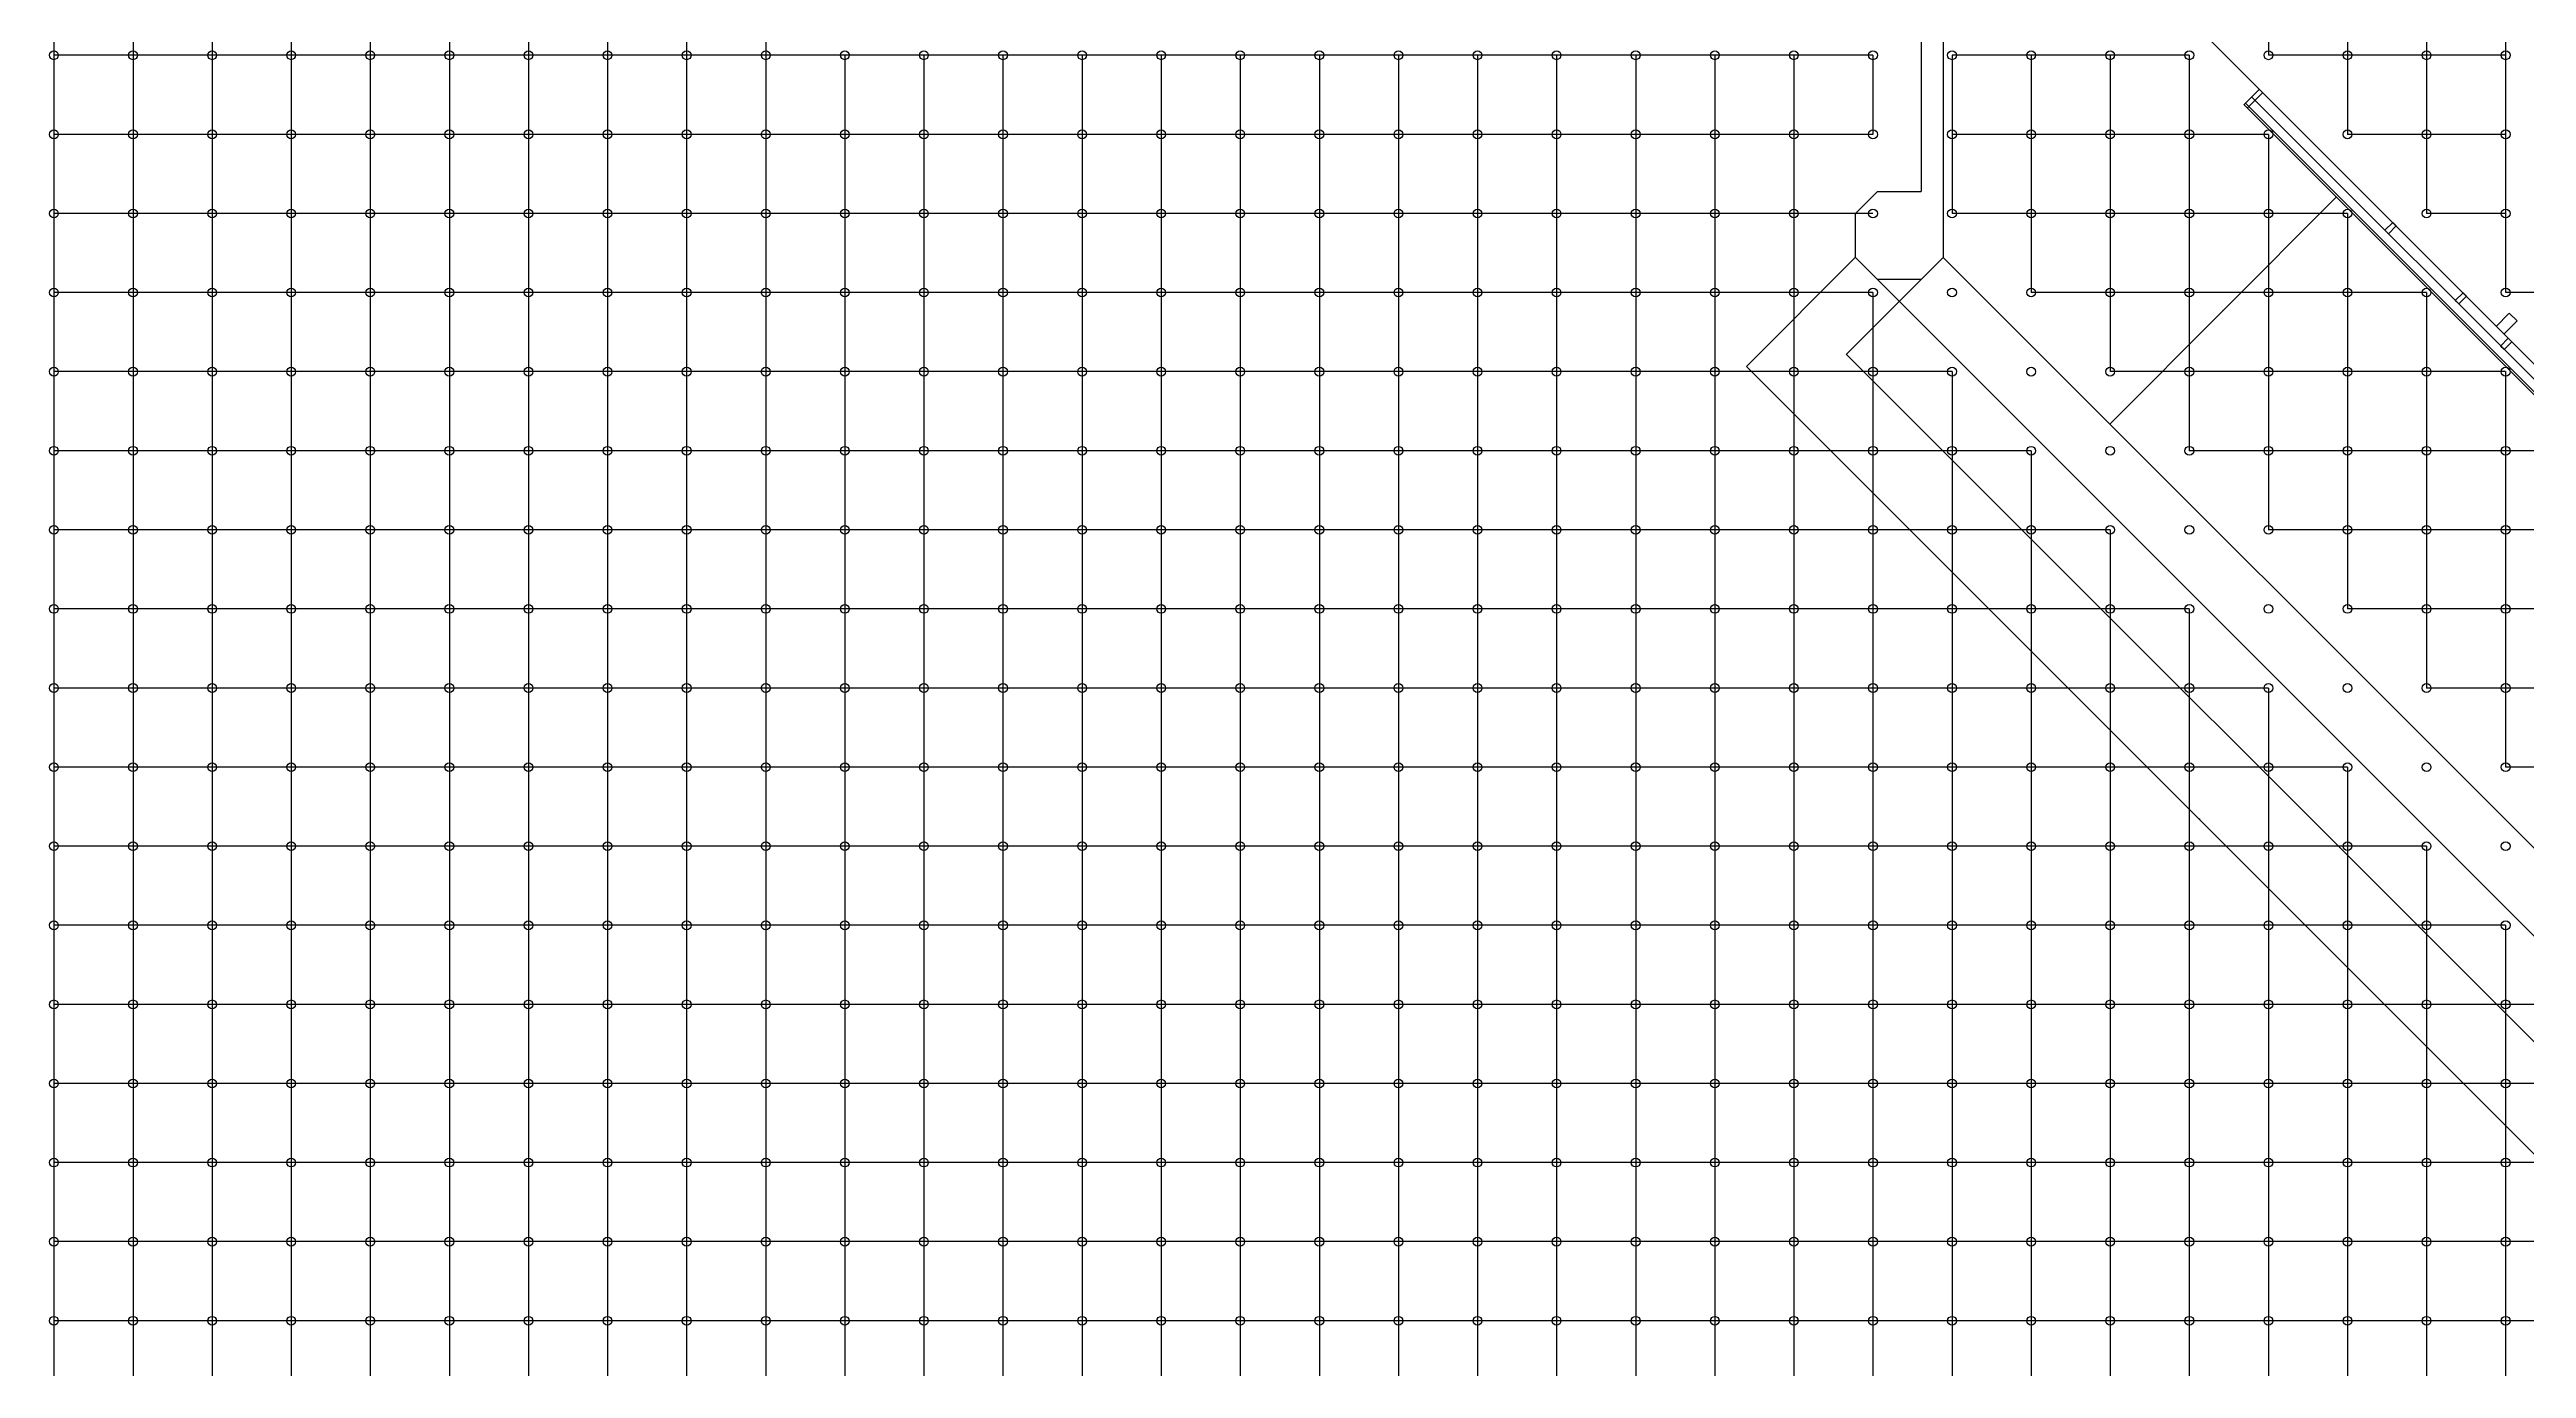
# Model space of a CAD drawing. Header units: inches. Extents: x 1102 to 3431, y 1202 to 3384.
# Drawn here: x 1102 to 2229, y 1830 to 2431 of the extents above; entities that cross this region are included whole.
import ezdxf

# ---------------------------------------------------------------- set-up
doc = ezdxf.new("R2010")
doc.units = ezdxf.units.IN
doc.header["$MEASUREMENT"] = 0
for name, color, linetype in [('E-B-FURR', 6, 'CONTINUOUS'), ('E-B-GLAZ', 8, 'CONTINUOUS'), ('E-B-MULL', 8, 'CONTINUOUS'), ('E-B-SHEL', 2, 'CONTINUOUS')]:
    doc.layers.add(name, color=color, linetype=linetype)
doc.styles.add('ARCHITXT', font='simplex.shx')
doc.dimstyles.new('RGA1-8', dxfattribs={"dimscale": 96, "dimtxt": 0.0938, "dimasz": 0.125, "dimexe": 0.09375, "dimexo": 0.125, "dimgap": 0.0625, "dimtad": 1, "dimdec": 6, "dimrnd": 0.5, "dimzin": 3, "dimlunit": 4, "dimcen": 0.1875, "dimdle": 0.09375, "dimclrd": 256, "dimclre": 256, "dimadec": 0, "dimazin": 0, "dimtfac": 1, "dimtdec": 6, "dimtmove": 2, "dimatfit": 3, "dimtzin": 3, "dimarcsym": 0})

# ---------------------------------------------------------------- blocks, each defined once
blk = doc.blocks.new('*D18')
at = {"layer": 'E-B-FURR', "lineweight": -2, "transparency": 16777216}
for p, q in [((1923.9, 2335.9), (1874.4, 2286.4)), ((2286.3, 1874.5), (1874.5, 2286.3)), ((2335.9, 1923.9), (2286.4, 1874.4))]:
    blk.add_line(p, q, dxfattribs=at)
at = {"layer": 'E-B-FURR', "lineweight": -3, "transparency": 16777216}
for points in [[(1874.5, 2286.3), (1874.5, 2286.3), (1874.4, 2286.4)], [(2286.3, 1874.5), (2286.3, 1874.5), (2286.4, 1874.4)]]:
    blk.add_solid(points, dxfattribs=at)
at = {"layer": 'E-B-FURR', "color": 0, "lineweight": -3, "transparency": 16777216, "insert": (2080.5, 2080.5), "char_height": 0.0938, "attachment_point": 5, "rotation": 315, "style": 'ARCHITXT'}
blk.add_mtext('\\A1;48\'-6{\\H1x;\\S1/2;}"', dxfattribs=at)
blk = doc.blocks.new('*D19')
at = {"layer": 'E-B-FURR', "lineweight": -2, "transparency": 16777216}
for p, q in [((1963.9, 2335.9), (1919.8, 2291.8)), ((2291.8, 1920), (1920, 2291.8)), ((2335.9, 1963.9), (2291.8, 1919.8))]:
    blk.add_line(p, q, dxfattribs=at)
at = {"layer": 'E-B-FURR', "lineweight": -3, "transparency": 16777216}
for points in [[(1920, 2291.8), (1920, 2291.8), (1919.9, 2291.9)], [(2291.8, 1920), (2291.8, 1920), (2291.9, 1919.9)]]:
    blk.add_solid(points, dxfattribs=at)
at = {"layer": 'E-B-FURR', "color": 0, "lineweight": -3, "transparency": 16777216, "insert": (2106, 2106), "char_height": 0.0938, "attachment_point": 5, "rotation": 315, "style": 'ARCHITXT'}
blk.add_mtext('\\A1;43\'-10"', dxfattribs=at)
blk = doc.blocks.new('*D20')
at = {"layer": 'E-B-FURR', "lineweight": -2, "transparency": 16777216}
for p, q in [((2039.9, 2260.3), (2142.9, 2363.4)), ((2142.9, 2363.6), (2142.9, 2363.6)), ((2039.7, 2260.3), (2039.7, 2260.3))]:
    blk.add_line(p, q, dxfattribs=at)
at = {"layer": 'E-B-FURR', "lineweight": -3, "transparency": 16777216}
for points in [[(2142.9, 2363.4), (2142.9, 2363.4), (2143, 2363.5)], [(2039.8, 2260.4), (2039.9, 2260.3), (2039.8, 2260.3)]]:
    blk.add_solid(points, dxfattribs=at)
at = {"layer": 'E-B-FURR', "color": 0, "lineweight": -3, "transparency": 16777216, "insert": (2091.3, 2312), "char_height": 0.0938, "attachment_point": 5, "rotation": 45, "style": 'ARCHITXT'}
blk.add_mtext('\\A1;12\'-2"', dxfattribs=at)

msp = doc.modelspace()

# ---------------------------------------------------------------- linework, layer by layer
at = {"layer": 'E-B-FURR', "color": 3}
for p, q in [((1104, 2464), (1104, 2428)), ((1140, 2464), (1140, 2428)), ((1176, 2464), (1176, 2428)), ((1212, 2464), (1212, 2428)), ((1248, 2464), (1248, 2428)), ((1284, 2464), (1284, 2428)), ((1320, 2464), (1320, 2428)), ((1356, 2464), (1356, 2428)), ((1392, 2464), (1392, 2428)), ((1428, 2464), (1428, 2428)), ((2112, 2464), (2112, 2428)), ((2148, 2464), (2148, 2428)), ((2184, 2464), (2184, 2428)), ((2220, 2464), (2220, 2428)), ((1104, 2428), (1104, 2392)), ((1140, 2428), (1104, 2428)), ((1140, 2428), (1140, 2392)), ((1176, 2428), (1140, 2428)), ((1176, 2428), (1176, 2392)), ((1212, 2428), (1176, 2428)), ((1212, 2428), (1212, 2392)), ((1248, 2428), (1212, 2428)), ((1248, 2428), (1248, 2392)), ((1284, 2428), (1248, 2428)), ((1284, 2428), (1284, 2392)), ((1320, 2428), (1284, 2428)), ((1320, 2428), (1320, 2392)), ((1356, 2428), (1320, 2428)), ((1356, 2428), (1356, 2392)), ((1392, 2428), (1356, 2428)), ((1392, 2428), (1392, 2392)), ((1428, 2428), (1392, 2428)), ((1428, 2428), (1428, 2392)), ((1464, 2428), (1428, 2428)), ((1464, 2428), (1464, 2392)), ((1500, 2428), (1464, 2428)), ((1500, 2428), (1500, 2392)), ((1536, 2428), (1500, 2428)), ((1536, 2428), (1536, 2392)), ((1572, 2428), (1536, 2428)), ((1572, 2428), (1572, 2392)), ((1608, 2428), (1572, 2428)), ((1608, 2428), (1608, 2392)), ((1644, 2428), (1608, 2428)), ((1644, 2428), (1644, 2392)), ((1680, 2428), (1644, 2428)), ((1680, 2428), (1680, 2392)), ((1716, 2428), (1680, 2428)), ((1716, 2428), (1716, 2392)), ((1752, 2428), (1716, 2428)), ((1752, 2428), (1752, 2392)), ((1788, 2428), (1752, 2428)), ((1788, 2428), (1788, 2392)), ((1824, 2428), (1788, 2428)), ((1824, 2428), (1824, 2392)), ((1860, 2428), (1824, 2428)), ((1860, 2428), (1860, 2392)), ((1896, 2428), (1860, 2428)), ((1896, 2428), (1896, 2392)), ((1932, 2428), (1896, 2428)), ((1932, 2428), (1932, 2392)), ((1968, 2428), (1968, 2392)), ((2004, 2428), (1968, 2428)), ((2004, 2428), (2004, 2392)), ((2040, 2428), (2004, 2428)), ((2040, 2428), (2040, 2392)), ((2076, 2428), (2040, 2428)), ((2076, 2428), (2076, 2392)), ((2148, 2428), (2112, 2428)), ((2148, 2428), (2148, 2392)), ((2184, 2428), (2148, 2428)), ((2184, 2428), (2184, 2392)), ((2220, 2428), (2184, 2428)), ((2220, 2428), (2220, 2392)), ((1104, 2392), (1104, 2356)), ((1140, 2392), (1104, 2392)), ((1140, 2392), (1140, 2356)), ((1176, 2392), (1140, 2392)), ((1176, 2392), (1176, 2356)), ((1212, 2392), (1176, 2392)), ((1212, 2392), (1212, 2356)), ((1248, 2392), (1212, 2392)), ((1248, 2392), (1248, 2356)), ((1284, 2392), (1248, 2392)), ((1284, 2392), (1284, 2356)), ((1320, 2392), (1284, 2392)), ((1320, 2392), (1320, 2356)), ((1356, 2392), (1320, 2392)), ((1356, 2392), (1356, 2356)), ((1392, 2392), (1356, 2392)), ((1392, 2392), (1392, 2356)), ((1428, 2392), (1392, 2392)), ((1428, 2392), (1428, 2356)), ((1464, 2392), (1428, 2392)), ((1464, 2392), (1464, 2356)), ((1500, 2392), (1464, 2392)), ((1500, 2392), (1500, 2356)), ((1536, 2392), (1500, 2392)), ((1536, 2392), (1536, 2356)), ((1572, 2392), (1536, 2392)), ((1572, 2392), (1572, 2356)), ((1608, 2392), (1572, 2392)), ((1608, 2392), (1608, 2356)), ((1644, 2392), (1608, 2392)), ((1644, 2392), (1644, 2356)), ((1680, 2392), (1644, 2392)), ((1680, 2392), (1680, 2356)), ((1716, 2392), (1680, 2392)), ((1716, 2392), (1716, 2356)), ((1752, 2392), (1716, 2392)), ((1752, 2392), (1752, 2356)), ((1788, 2392), (1752, 2392)), ((1788, 2392), (1788, 2356)), ((1824, 2392), (1788, 2392)), ((1824, 2392), (1824, 2356)), ((1860, 2392), (1824, 2392)), ((1860, 2392), (1860, 2356)), ((1896, 2392), (1860, 2392)), ((1896, 2392), (1896, 2356)), ((1932, 2392), (1896, 2392)), ((1968, 2392), (1968, 2356)), ((2004, 2392), (1968, 2392)), ((2004, 2392), (2004, 2356)), ((2040, 2392), (2004, 2392)), ((2040, 2392), (2040, 2356)), ((2076, 2392), (2040, 2392)), ((2076, 2392), (2076, 2356)), ((2112, 2392), (2076, 2392)), ((2112, 2392), (2112, 2356)), ((2184, 2392), (2148, 2392)), ((2184, 2392), (2184, 2356)), ((2220, 2392), (2184, 2392)), ((2220, 2392), (2220, 2356)), ((1104, 2356), (1104, 2320)), ((1140, 2356), (1104, 2356)), ((1140, 2356), (1140, 2320)), ((1176, 2356), (1140, 2356)), ((1176, 2356), (1176, 2320)), ((1212, 2356), (1176, 2356)), ((1212, 2356), (1212, 2320)), ((1248, 2356), (1212, 2356)), ((1248, 2356), (1248, 2320)), ((1284, 2356), (1248, 2356)), ((1284, 2356), (1284, 2320)), ((1320, 2356), (1284, 2356)), ((1320, 2356), (1320, 2320)), ((1356, 2356), (1320, 2356)), ((1356, 2356), (1356, 2320)), ((1392, 2356), (1356, 2356)), ((1392, 2356), (1392, 2320)), ((1428, 2356), (1392, 2356)), ((1428, 2356), (1428, 2320)), ((1464, 2356), (1428, 2356)), ((1464, 2356), (1464, 2320)), ((1500, 2356), (1464, 2356)), ((1500, 2356), (1500, 2320)), ((1536, 2356), (1500, 2356)), ((1536, 2356), (1536, 2320)), ((1572, 2356), (1536, 2356)), ((1572, 2356), (1572, 2320)), ((1608, 2356), (1572, 2356)), ((1608, 2356), (1608, 2320)), ((1644, 2356), (1608, 2356)), ((1644, 2356), (1644, 2320)), ((1680, 2356), (1644, 2356)), ((1680, 2356), (1680, 2320)), ((1716, 2356), (1680, 2356)), ((1716, 2356), (1716, 2320)), ((1752, 2356), (1716, 2356)), ((1752, 2356), (1752, 2320)), ((1788, 2356), (1752, 2356)), ((1788, 2356), (1788, 2320)), ((1824, 2356), (1788, 2356)), ((1824, 2356), (1824, 2320)), ((1860, 2356), (1824, 2356)), ((1860, 2356), (1860, 2320)), ((1896, 2356), (1860, 2356)), ((1896, 2356), (1896, 2320)), ((1932, 2356), (1896, 2356)), ((2004, 2356), (1968, 2356)), ((2004, 2356), (2004, 2320)), ((2040, 2356), (2004, 2356)), ((2040, 2356), (2040, 2320)), ((2076, 2356), (2040, 2356)), ((2076, 2356), (2076, 2320)), ((2112, 2356), (2076, 2356)), ((2112, 2356), (2112, 2320)), ((2148, 2356), (2112, 2356)), ((2148, 2356), (2148, 2320)), ((2220, 2356), (2184, 2356)), ((2220, 2356), (2220, 2320)), ((1104, 2320), (1104, 2284)), ((1140, 2320), (1104, 2320)), ((1140, 2320), (1140, 2284)), ((1176, 2320), (1140, 2320)), ((1176, 2320), (1176, 2284)), ((1212, 2320), (1176, 2320)), ((1212, 2320), (1212, 2284)), ((1248, 2320), (1212, 2320)), ((1248, 2320), (1248, 2284)), ((1284, 2320), (1248, 2320)), ((1284, 2320), (1284, 2284)), ((1320, 2320), (1284, 2320)), ((1320, 2320), (1320, 2284)), ((1356, 2320), (1320, 2320)), ((1356, 2320), (1356, 2284)), ((1392, 2320), (1356, 2320)), ((1392, 2320), (1392, 2284)), ((1428, 2320), (1392, 2320)), ((1428, 2320), (1428, 2284)), ((1464, 2320), (1428, 2320)), ((1464, 2320), (1464, 2284)), ((1500, 2320), (1464, 2320)), ((1500, 2320), (1500, 2284)), ((1536, 2320), (1500, 2320)), ((1536, 2320), (1536, 2284)), ((1572, 2320), (1536, 2320)), ((1572, 2320), (1572, 2284)), ((1608, 2320), (1572, 2320)), ((1608, 2320), (1608, 2284)), ((1644, 2320), (1608, 2320)), ((1644, 2320), (1644, 2284)), ((1680, 2320), (1644, 2320)), ((1680, 2320), (1680, 2284)), ((1716, 2320), (1680, 2320)), ((1716, 2320), (1716, 2284)), ((1752, 2320), (1716, 2320)), ((1752, 2320), (1752, 2284)), ((1788, 2320), (1752, 2320)), ((1788, 2320), (1788, 2284)), ((1824, 2320), (1788, 2320)), ((1824, 2320), (1824, 2284)), ((1860, 2320), (1824, 2320)), ((1860, 2320), (1860, 2284)), ((1896, 2320), (1860, 2320)), ((1896, 2320), (1896, 2284)), ((1932, 2320), (1896, 2320)), ((1932, 2320), (1932, 2284)), ((2040, 2320), (2004, 2320)), ((2040, 2320), (2040, 2284)), ((2076, 2320), (2040, 2320)), ((2076, 2320), (2076, 2284)), ((2112, 2320), (2076, 2320)), ((2112, 2320), (2112, 2284)), ((2148, 2320), (2112, 2320)), ((2148, 2320), (2148, 2284)), ((2184, 2320), (2148, 2320)), ((2184, 2320), (2184, 2284)), ((2256, 2320), (2220, 2320)), ((1104, 2284), (1104, 2248)), ((1140, 2284), (1104, 2284)), ((1140, 2284), (1140, 2248)), ((1176, 2284), (1140, 2284)), ((1176, 2284), (1176, 2248)), ((1212, 2284), (1176, 2284)), ((1212, 2284), (1212, 2248)), ((1248, 2284), (1212, 2284)), ((1248, 2284), (1248, 2248)), ((1284, 2284), (1248, 2284)), ((1284, 2284), (1284, 2248)), ((1320, 2284), (1284, 2284)), ((1320, 2284), (1320, 2248)), ((1356, 2284), (1320, 2284)), ((1356, 2284), (1356, 2248)), ((1392, 2284), (1356, 2284)), ((1392, 2284), (1392, 2248)), ((1428, 2284), (1392, 2284)), ((1428, 2284), (1428, 2248)), ((1464, 2284), (1428, 2284)), ((1464, 2284), (1464, 2248)), ((1500, 2284), (1464, 2284)), ((1500, 2284), (1500, 2248)), ((1536, 2284), (1500, 2284)), ((1536, 2284), (1536, 2248)), ((1572, 2284), (1536, 2284)), ((1572, 2284), (1572, 2248)), ((1608, 2284), (1572, 2284)), ((1608, 2284), (1608, 2248)), ((1644, 2284), (1608, 2284)), ((1644, 2284), (1644, 2248)), ((1680, 2284), (1644, 2284)), ((1680, 2284), (1680, 2248)), ((1716, 2284), (1680, 2284)), ((1716, 2284), (1716, 2248)), ((1752, 2284), (1716, 2284)), ((1752, 2284), (1752, 2248)), ((1788, 2284), (1752, 2284)), ((1788, 2284), (1788, 2248)), ((1824, 2284), (1788, 2284)), ((1824, 2284), (1824, 2248)), ((1860, 2284), (1824, 2284)), ((1860, 2284), (1860, 2248)), ((1896, 2284), (1860, 2284)), ((1896, 2284), (1896, 2248)), ((1932, 2284), (1896, 2284)), ((1932, 2284), (1932, 2248)), ((1968, 2284), (1932, 2284)), ((1968, 2284), (1968, 2248)), ((2076, 2284), (2040, 2284)), ((2076, 2284), (2076, 2248)), ((2112, 2284), (2076, 2284)), ((2112, 2284), (2112, 2248)), ((2148, 2284), (2112, 2284)), ((2148, 2284), (2148, 2248)), ((2184, 2284), (2148, 2284)), ((2184, 2284), (2184, 2248)), ((2220, 2284), (2184, 2284)), ((2220, 2284), (2220, 2248)), ((1104, 2248), (1104, 2212)), ((1140, 2248), (1104, 2248)), ((1140, 2248), (1140, 2212)), ((1176, 2248), (1140, 2248)), ((1176, 2248), (1176, 2212)), ((1212, 2248), (1176, 2248)), ((1212, 2248), (1212, 2212)), ((1248, 2248), (1212, 2248)), ((1248, 2248), (1248, 2212)), ((1284, 2248), (1248, 2248)), ((1284, 2248), (1284, 2212)), ((1320, 2248), (1284, 2248)), ((1320, 2248), (1320, 2212)), ((1356, 2248), (1320, 2248)), ((1356, 2248), (1356, 2212)), ((1392, 2248), (1356, 2248)), ((1392, 2248), (1392, 2212)), ((1428, 2248), (1392, 2248)), ((1428, 2248), (1428, 2212)), ((1464, 2248), (1428, 2248)), ((1464, 2248), (1464, 2212)), ((1500, 2248), (1464, 2248)), ((1500, 2248), (1500, 2212)), ((1536, 2248), (1500, 2248)), ((1536, 2248), (1536, 2212)), ((1572, 2248), (1536, 2248)), ((1572, 2248), (1572, 2212)), ((1608, 2248), (1572, 2248)), ((1608, 2248), (1608, 2212)), ((1644, 2248), (1608, 2248)), ((1644, 2248), (1644, 2212)), ((1680, 2248), (1644, 2248)), ((1680, 2248), (1680, 2212)), ((1716, 2248), (1680, 2248)), ((1716, 2248), (1716, 2212)), ((1752, 2248), (1716, 2248)), ((1752, 2248), (1752, 2212)), ((1788, 2248), (1752, 2248)), ((1788, 2248), (1788, 2212)), ((1824, 2248), (1788, 2248)), ((1824, 2248), (1824, 2212)), ((1860, 2248), (1824, 2248)), ((1860, 2248), (1860, 2212)), ((1896, 2248), (1860, 2248)), ((1896, 2248), (1896, 2212)), ((1932, 2248), (1896, 2248)), ((1932, 2248), (1932, 2212)), ((1968, 2248), (1932, 2248)), ((1968, 2248), (1968, 2212)), ((2004, 2248), (1968, 2248)), ((2004, 2248), (2004, 2212)), ((2112, 2248), (2076, 2248)), ((2112, 2248), (2112, 2212)), ((2148, 2248), (2112, 2248)), ((2148, 2248), (2148, 2212)), ((2184, 2248), (2148, 2248)), ((2184, 2248), (2184, 2212)), ((2220, 2248), (2184, 2248)), ((2220, 2248), (2220, 2212)), ((2256, 2248), (2220, 2248)), ((1104, 2212), (1104, 2176)), ((1140, 2212), (1104, 2212)), ((1140, 2212), (1140, 2176)), ((1176, 2212), (1140, 2212)), ((1176, 2212), (1176, 2176)), ((1212, 2212), (1176, 2212)), ((1212, 2212), (1212, 2176)), ((1248, 2212), (1212, 2212)), ((1248, 2212), (1248, 2176)), ((1284, 2212), (1248, 2212)), ((1284, 2212), (1284, 2176)), ((1320, 2212), (1284, 2212)), ((1320, 2212), (1320, 2176)), ((1356, 2212), (1320, 2212)), ((1356, 2212), (1356, 2176)), ((1392, 2212), (1356, 2212)), ((1392, 2212), (1392, 2176)), ((1428, 2212), (1392, 2212)), ((1428, 2212), (1428, 2176)), ((1464, 2212), (1428, 2212)), ((1464, 2212), (1464, 2176)), ((1500, 2212), (1464, 2212)), ((1500, 2212), (1500, 2176)), ((1536, 2212), (1500, 2212)), ((1536, 2212), (1536, 2176)), ((1572, 2212), (1536, 2212)), ((1572, 2212), (1572, 2176)), ((1608, 2212), (1572, 2212)), ((1608, 2212), (1608, 2176)), ((1644, 2212), (1608, 2212)), ((1644, 2212), (1644, 2176)), ((1680, 2212), (1644, 2212)), ((1680, 2212), (1680, 2176)), ((1716, 2212), (1680, 2212)), ((1716, 2212), (1716, 2176)), ((1752, 2212), (1716, 2212)), ((1752, 2212), (1752, 2176)), ((1788, 2212), (1752, 2212)), ((1788, 2212), (1788, 2176)), ((1824, 2212), (1788, 2212)), ((1824, 2212), (1824, 2176)), ((1860, 2212), (1824, 2212)), ((1860, 2212), (1860, 2176)), ((1896, 2212), (1860, 2212)), ((1896, 2212), (1896, 2176)), ((1932, 2212), (1896, 2212)), ((1932, 2212), (1932, 2176)), ((1968, 2212), (1932, 2212)), ((1968, 2212), (1968, 2176)), ((2004, 2212), (1968, 2212)), ((2004, 2212), (2004, 2176)), ((2040, 2212), (2004, 2212)), ((2040, 2212), (2040, 2176)), ((2148, 2212), (2112, 2212)), ((2148, 2212), (2148, 2176)), ((2184, 2212), (2148, 2212)), ((2184, 2212), (2184, 2176)), ((2220, 2212), (2184, 2212)), ((2220, 2212), (2220, 2176)), ((2256, 2212), (2220, 2212)), ((1104, 2176), (1104, 2140)), ((1140, 2176), (1104, 2176)), ((1140, 2176), (1140, 2140)), ((1176, 2176), (1140, 2176)), ((1176, 2176), (1176, 2140)), ((1212, 2176), (1176, 2176)), ((1212, 2176), (1212, 2140)), ((1248, 2176), (1212, 2176)), ((1248, 2176), (1248, 2140)), ((1284, 2176), (1248, 2176)), ((1284, 2176), (1284, 2140)), ((1320, 2176), (1284, 2176)), ((1320, 2176), (1320, 2140)), ((1356, 2176), (1320, 2176)), ((1356, 2176), (1356, 2140)), ((1392, 2176), (1356, 2176)), ((1392, 2176), (1392, 2140)), ((1428, 2176), (1392, 2176)), ((1428, 2176), (1428, 2140)), ((1464, 2176), (1428, 2176)), ((1464, 2176), (1464, 2140)), ((1500, 2176), (1464, 2176)), ((1500, 2176), (1500, 2140)), ((1536, 2176), (1500, 2176)), ((1536, 2176), (1536, 2140)), ((1572, 2176), (1536, 2176)), ((1572, 2176), (1572, 2140)), ((1608, 2176), (1572, 2176)), ((1608, 2176), (1608, 2140)), ((1644, 2176), (1608, 2176)), ((1644, 2176), (1644, 2140)), ((1680, 2176), (1644, 2176)), ((1680, 2176), (1680, 2140)), ((1716, 2176), (1680, 2176)), ((1716, 2176), (1716, 2140)), ((1752, 2176), (1716, 2176)), ((1752, 2176), (1752, 2140)), ((1788, 2176), (1752, 2176)), ((1788, 2176), (1788, 2140)), ((1824, 2176), (1788, 2176)), ((1824, 2176), (1824, 2140)), ((1860, 2176), (1824, 2176)), ((1860, 2176), (1860, 2140)), ((1896, 2176), (1860, 2176)), ((1896, 2176), (1896, 2140)), ((1932, 2176), (1896, 2176)), ((1932, 2176), (1932, 2140)), ((1968, 2176), (1932, 2176)), ((1968, 2176), (1968, 2140)), ((2004, 2176), (1968, 2176)), ((2004, 2176), (2004, 2140)), ((2040, 2176), (2004, 2176)), ((2040, 2176), (2040, 2140)), ((2076, 2176), (2040, 2176)), ((2076, 2176), (2076, 2140)), ((2184, 2176), (2148, 2176)), ((2184, 2176), (2184, 2140)), ((2220, 2176), (2184, 2176)), ((2220, 2176), (2220, 2140)), ((2256, 2176), (2220, 2176)), ((1104, 2140), (1104, 2104)), ((1140, 2140), (1104, 2140)), ((1140, 2140), (1140, 2104)), ((1176, 2140), (1140, 2140)), ((1176, 2140), (1176, 2104)), ((1212, 2140), (1176, 2140)), ((1212, 2140), (1212, 2104)), ((1248, 2140), (1212, 2140)), ((1248, 2140), (1248, 2104)), ((1284, 2140), (1248, 2140)), ((1284, 2140), (1284, 2104)), ((1320, 2140), (1284, 2140)), ((1320, 2140), (1320, 2104)), ((1356, 2140), (1320, 2140)), ((1356, 2140), (1356, 2104)), ((1392, 2140), (1356, 2140)), ((1392, 2140), (1392, 2104)), ((1428, 2140), (1392, 2140)), ((1428, 2140), (1428, 2104)), ((1464, 2140), (1428, 2140)), ((1464, 2140), (1464, 2104)), ((1500, 2140), (1464, 2140)), ((1500, 2140), (1500, 2104)), ((1536, 2140), (1500, 2140)), ((1536, 2140), (1536, 2104)), ((1572, 2140), (1536, 2140)), ((1572, 2140), (1572, 2104)), ((1608, 2140), (1572, 2140)), ((1608, 2140), (1608, 2104)), ((1644, 2140), (1608, 2140)), ((1644, 2140), (1644, 2104)), ((1680, 2140), (1644, 2140)), ((1680, 2140), (1680, 2104)), ((1716, 2140), (1680, 2140)), ((1716, 2140), (1716, 2104)), ((1752, 2140), (1716, 2140)), ((1752, 2140), (1752, 2104)), ((1788, 2140), (1752, 2140)), ((1788, 2140), (1788, 2104)), ((1824, 2140), (1788, 2140)), ((1824, 2140), (1824, 2104)), ((1860, 2140), (1824, 2140)), ((1860, 2140), (1860, 2104)), ((1896, 2140), (1860, 2140)), ((1896, 2140), (1896, 2104)), ((1932, 2140), (1896, 2140)), ((1932, 2140), (1932, 2104)), ((1968, 2140), (1932, 2140)), ((1968, 2140), (1968, 2104)), ((2004, 2140), (1968, 2140)), ((2004, 2140), (2004, 2104)), ((2040, 2140), (2004, 2140)), ((2040, 2140), (2040, 2104)), ((2076, 2140), (2040, 2140)), ((2076, 2140), (2076, 2104)), ((2112, 2140), (2076, 2140)), ((2112, 2140), (2112, 2104)), ((2220, 2140), (2184, 2140)), ((2220, 2140), (2220, 2104)), ((2256, 2140), (2220, 2140)), ((1104, 2104), (1104, 2068)), ((1140, 2104), (1104, 2104)), ((1140, 2104), (1140, 2068)), ((1176, 2104), (1140, 2104)), ((1176, 2104), (1176, 2068)), ((1212, 2104), (1176, 2104)), ((1212, 2104), (1212, 2068)), ((1248, 2104), (1212, 2104)), ((1248, 2104), (1248, 2068)), ((1284, 2104), (1248, 2104)), ((1284, 2104), (1284, 2068)), ((1320, 2104), (1284, 2104)), ((1320, 2104), (1320, 2068)), ((1356, 2104), (1320, 2104)), ((1356, 2104), (1356, 2068)), ((1392, 2104), (1356, 2104)), ((1392, 2104), (1392, 2068)), ((1428, 2104), (1392, 2104)), ((1428, 2104), (1428, 2068)), ((1464, 2104), (1428, 2104)), ((1464, 2104), (1464, 2068)), ((1500, 2104), (1464, 2104)), ((1500, 2104), (1500, 2068)), ((1536, 2104), (1500, 2104)), ((1536, 2104), (1536, 2068)), ((1572, 2104), (1536, 2104)), ((1572, 2104), (1572, 2068)), ((1608, 2104), (1572, 2104)), ((1608, 2104), (1608, 2068)), ((1644, 2104), (1608, 2104)), ((1644, 2104), (1644, 2068)), ((1680, 2104), (1644, 2104)), ((1680, 2104), (1680, 2068)), ((1716, 2104), (1680, 2104)), ((1716, 2104), (1716, 2068)), ((1752, 2104), (1716, 2104)), ((1752, 2104), (1752, 2068)), ((1788, 2104), (1752, 2104)), ((1788, 2104), (1788, 2068)), ((1824, 2104), (1788, 2104)), ((1824, 2104), (1824, 2068)), ((1860, 2104), (1824, 2104)), ((1860, 2104), (1860, 2068)), ((1896, 2104), (1860, 2104)), ((1896, 2104), (1896, 2068)), ((1932, 2104), (1896, 2104)), ((1932, 2104), (1932, 2068)), ((1968, 2104), (1932, 2104)), ((1968, 2104), (1968, 2068)), ((2004, 2104), (1968, 2104)), ((2004, 2104), (2004, 2068)), ((2040, 2104), (2004, 2104)), ((2040, 2104), (2040, 2068)), ((2076, 2104), (2040, 2104)), ((2076, 2104), (2076, 2068)), ((2112, 2104), (2076, 2104)), ((2112, 2104), (2112, 2068)), ((2148, 2104), (2112, 2104)), ((2148, 2104), (2148, 2068)), ((2256, 2104), (2220, 2104)), ((1104, 2068), (1104, 2032)), ((1140, 2068), (1104, 2068)), ((1140, 2068), (1140, 2032)), ((1176, 2068), (1140, 2068)), ((1176, 2068), (1176, 2032)), ((1212, 2068), (1176, 2068)), ((1212, 2068), (1212, 2032)), ((1248, 2068), (1212, 2068)), ((1248, 2068), (1248, 2032)), ((1284, 2068), (1248, 2068)), ((1284, 2068), (1284, 2032)), ((1320, 2068), (1284, 2068)), ((1320, 2068), (1320, 2032)), ((1356, 2068), (1320, 2068)), ((1356, 2068), (1356, 2032)), ((1392, 2068), (1356, 2068)), ((1392, 2068), (1392, 2032)), ((1428, 2068), (1392, 2068)), ((1428, 2068), (1428, 2032)), ((1464, 2068), (1428, 2068)), ((1464, 2068), (1464, 2032)), ((1500, 2068), (1464, 2068)), ((1500, 2068), (1500, 2032)), ((1536, 2068), (1500, 2068)), ((1536, 2068), (1536, 2032)), ((1572, 2068), (1536, 2068)), ((1572, 2068), (1572, 2032)), ((1608, 2068), (1572, 2068)), ((1608, 2068), (1608, 2032)), ((1644, 2068), (1608, 2068)), ((1644, 2068), (1644, 2032)), ((1680, 2068), (1644, 2068)), ((1680, 2068), (1680, 2032)), ((1716, 2068), (1680, 2068)), ((1716, 2068), (1716, 2032)), ((1752, 2068), (1716, 2068)), ((1752, 2068), (1752, 2032)), ((1788, 2068), (1752, 2068)), ((1788, 2068), (1788, 2032)), ((1824, 2068), (1788, 2068)), ((1824, 2068), (1824, 2032)), ((1860, 2068), (1824, 2068)), ((1860, 2068), (1860, 2032)), ((1896, 2068), (1860, 2068)), ((1896, 2068), (1896, 2032)), ((1932, 2068), (1896, 2068)), ((1932, 2068), (1932, 2032)), ((1968, 2068), (1932, 2068)), ((1968, 2068), (1968, 2032)), ((2004, 2068), (1968, 2068)), ((2004, 2068), (2004, 2032)), ((2040, 2068), (2004, 2068)), ((2040, 2068), (2040, 2032)), ((2076, 2068), (2040, 2068)), ((2076, 2068), (2076, 2032)), ((2112, 2068), (2076, 2068)), ((2112, 2068), (2112, 2032)), ((2148, 2068), (2112, 2068)), ((2148, 2068), (2148, 2032)), ((2184, 2068), (2148, 2068)), ((2184, 2068), (2184, 2032)), ((1104, 2032), (1104, 1996)), ((1140, 2032), (1104, 2032)), ((1140, 2032), (1140, 1996)), ((1176, 2032), (1140, 2032)), ((1176, 2032), (1176, 1996)), ((1212, 2032), (1176, 2032)), ((1212, 2032), (1212, 1996)), ((1248, 2032), (1212, 2032)), ((1248, 2032), (1248, 1996)), ((1284, 2032), (1248, 2032)), ((1284, 2032), (1284, 1996)), ((1320, 2032), (1284, 2032)), ((1320, 2032), (1320, 1996)), ((1356, 2032), (1320, 2032)), ((1356, 2032), (1356, 1996)), ((1392, 2032), (1356, 2032)), ((1392, 2032), (1392, 1996)), ((1428, 2032), (1392, 2032)), ((1428, 2032), (1428, 1996)), ((1464, 2032), (1428, 2032)), ((1464, 2032), (1464, 1996)), ((1500, 2032), (1464, 2032)), ((1500, 2032), (1500, 1996)), ((1536, 2032), (1500, 2032)), ((1536, 2032), (1536, 1996)), ((1572, 2032), (1536, 2032)), ((1572, 2032), (1572, 1996)), ((1608, 2032), (1572, 2032)), ((1608, 2032), (1608, 1996)), ((1644, 2032), (1608, 2032)), ((1644, 2032), (1644, 1996)), ((1680, 2032), (1644, 2032)), ((1680, 2032), (1680, 1996)), ((1716, 2032), (1680, 2032)), ((1716, 2032), (1716, 1996)), ((1752, 2032), (1716, 2032)), ((1752, 2032), (1752, 1996)), ((1788, 2032), (1752, 2032)), ((1788, 2032), (1788, 1996)), ((1824, 2032), (1788, 2032)), ((1824, 2032), (1824, 1996)), ((1860, 2032), (1824, 2032)), ((1860, 2032), (1860, 1996)), ((1896, 2032), (1860, 2032)), ((1896, 2032), (1896, 1996)), ((1932, 2032), (1896, 2032)), ((1932, 2032), (1932, 1996)), ((1968, 2032), (1932, 2032)), ((1968, 2032), (1968, 1996)), ((2004, 2032), (1968, 2032)), ((2004, 2032), (2004, 1996)), ((2040, 2032), (2004, 2032)), ((2040, 2032), (2040, 1996)), ((2076, 2032), (2040, 2032)), ((2076, 2032), (2076, 1996)), ((2112, 2032), (2076, 2032)), ((2112, 2032), (2112, 1996)), ((2148, 2032), (2112, 2032)), ((2148, 2032), (2148, 1996)), ((2184, 2032), (2148, 2032)), ((2184, 2032), (2184, 1996)), ((2220, 2032), (2184, 2032)), ((2220, 2032), (2220, 1996)), ((1104, 1996), (1104, 1960)), ((1140, 1996), (1104, 1996)), ((1140, 1996), (1140, 1960)), ((1176, 1996), (1140, 1996)), ((1176, 1996), (1176, 1960)), ((1212, 1996), (1176, 1996)), ((1212, 1996), (1212, 1960)), ((1248, 1996), (1212, 1996)), ((1248, 1996), (1248, 1960)), ((1284, 1996), (1248, 1996)), ((1284, 1996), (1284, 1960)), ((1320, 1996), (1284, 1996)), ((1320, 1996), (1320, 1960)), ((1356, 1996), (1320, 1996)), ((1356, 1996), (1356, 1960)), ((1392, 1996), (1356, 1996)), ((1392, 1996), (1392, 1960)), ((1428, 1996), (1392, 1996)), ((1428, 1996), (1428, 1960)), ((1464, 1996), (1428, 1996)), ((1464, 1996), (1464, 1960)), ((1500, 1996), (1464, 1996)), ((1500, 1996), (1500, 1960)), ((1536, 1996), (1500, 1996)), ((1536, 1996), (1536, 1960)), ((1572, 1996), (1536, 1996)), ((1572, 1996), (1572, 1960)), ((1608, 1996), (1572, 1996)), ((1608, 1996), (1608, 1960)), ((1644, 1996), (1608, 1996)), ((1644, 1996), (1644, 1960)), ((1680, 1996), (1644, 1996)), ((1680, 1996), (1680, 1960)), ((1716, 1996), (1680, 1996)), ((1716, 1996), (1716, 1960)), ((1752, 1996), (1716, 1996)), ((1752, 1996), (1752, 1960)), ((1788, 1996), (1752, 1996)), ((1788, 1996), (1788, 1960)), ((1824, 1996), (1788, 1996)), ((1824, 1996), (1824, 1960)), ((1860, 1996), (1824, 1996)), ((1860, 1996), (1860, 1960)), ((1896, 1996), (1860, 1996)), ((1896, 1996), (1896, 1960)), ((1932, 1996), (1896, 1996)), ((1932, 1996), (1932, 1960)), ((1968, 1996), (1932, 1996)), ((1968, 1996), (1968, 1960)), ((2004, 1996), (1968, 1996)), ((2004, 1996), (2004, 1960)), ((2040, 1996), (2004, 1996)), ((2040, 1996), (2040, 1960)), ((2076, 1996), (2040, 1996)), ((2076, 1996), (2076, 1960)), ((2112, 1996), (2076, 1996)), ((2112, 1996), (2112, 1960)), ((2148, 1996), (2112, 1996)), ((2148, 1996), (2148, 1960)), ((2184, 1996), (2148, 1996)), ((2184, 1996), (2184, 1960)), ((2220, 1996), (2184, 1996)), ((2220, 1996), (2220, 1960)), ((2256, 1996), (2220, 1996)), ((1104, 1960), (1104, 1924)), ((1140, 1960), (1104, 1960)), ((1140, 1960), (1140, 1924)), ((1176, 1960), (1140, 1960)), ((1176, 1960), (1176, 1924)), ((1212, 1960), (1176, 1960)), ((1212, 1960), (1212, 1924)), ((1248, 1960), (1212, 1960)), ((1248, 1960), (1248, 1924)), ((1284, 1960), (1248, 1960)), ((1284, 1960), (1284, 1924)), ((1320, 1960), (1284, 1960)), ((1320, 1960), (1320, 1924)), ((1356, 1960), (1320, 1960)), ((1356, 1960), (1356, 1924)), ((1392, 1960), (1356, 1960)), ((1392, 1960), (1392, 1924)), ((1428, 1960), (1392, 1960)), ((1428, 1960), (1428, 1924)), ((1464, 1960), (1428, 1960)), ((1464, 1960), (1464, 1924)), ((1500, 1960), (1464, 1960)), ((1500, 1960), (1500, 1924)), ((1536, 1960), (1500, 1960)), ((1536, 1960), (1536, 1924)), ((1572, 1960), (1536, 1960)), ((1572, 1960), (1572, 1924)), ((1608, 1960), (1572, 1960)), ((1608, 1960), (1608, 1924)), ((1644, 1960), (1608, 1960)), ((1644, 1960), (1644, 1924)), ((1680, 1960), (1644, 1960)), ((1680, 1960), (1680, 1924)), ((1716, 1960), (1680, 1960)), ((1716, 1960), (1716, 1924)), ((1752, 1960), (1716, 1960)), ((1752, 1960), (1752, 1924)), ((1788, 1960), (1752, 1960)), ((1788, 1960), (1788, 1924)), ((1824, 1960), (1788, 1960)), ((1824, 1960), (1824, 1924)), ((1860, 1960), (1824, 1960)), ((1860, 1960), (1860, 1924)), ((1896, 1960), (1860, 1960)), ((1896, 1960), (1896, 1924)), ((1932, 1960), (1896, 1960)), ((1932, 1960), (1932, 1924)), ((1968, 1960), (1932, 1960)), ((1968, 1960), (1968, 1924)), ((2004, 1960), (1968, 1960)), ((2004, 1960), (2004, 1924)), ((2040, 1960), (2004, 1960)), ((2040, 1960), (2040, 1924)), ((2076, 1960), (2040, 1960)), ((2076, 1960), (2076, 1924)), ((2112, 1960), (2076, 1960)), ((2112, 1960), (2112, 1924)), ((2148, 1960), (2112, 1960)), ((2148, 1960), (2148, 1924)), ((2184, 1960), (2148, 1960)), ((2184, 1960), (2184, 1924)), ((2220, 1960), (2184, 1960)), ((2220, 1960), (2220, 1924)), ((2256, 1960), (2220, 1960)), ((1104, 1924), (1104, 1888)), ((1140, 1924), (1104, 1924)), ((1140, 1924), (1140, 1888)), ((1176, 1924), (1140, 1924)), ((1176, 1924), (1176, 1888)), ((1212, 1924), (1176, 1924)), ((1212, 1924), (1212, 1888)), ((1248, 1924), (1212, 1924)), ((1248, 1924), (1248, 1888)), ((1284, 1924), (1248, 1924)), ((1284, 1924), (1284, 1888)), ((1320, 1924), (1284, 1924)), ((1320, 1924), (1320, 1888)), ((1356, 1924), (1320, 1924)), ((1356, 1924), (1356, 1888)), ((1392, 1924), (1356, 1924)), ((1392, 1924), (1392, 1888)), ((1428, 1924), (1392, 1924)), ((1428, 1924), (1428, 1888)), ((1464, 1924), (1428, 1924)), ((1464, 1924), (1464, 1888)), ((1500, 1924), (1464, 1924)), ((1500, 1924), (1500, 1888)), ((1536, 1924), (1500, 1924)), ((1536, 1924), (1536, 1888)), ((1572, 1924), (1536, 1924)), ((1572, 1924), (1572, 1888)), ((1608, 1924), (1572, 1924)), ((1608, 1924), (1608, 1888)), ((1644, 1924), (1608, 1924)), ((1644, 1924), (1644, 1888)), ((1680, 1924), (1644, 1924)), ((1680, 1924), (1680, 1888)), ((1716, 1924), (1680, 1924)), ((1716, 1924), (1716, 1888)), ((1752, 1924), (1716, 1924)), ((1752, 1924), (1752, 1888)), ((1788, 1924), (1752, 1924)), ((1788, 1924), (1788, 1888)), ((1824, 1924), (1788, 1924)), ((1824, 1924), (1824, 1888)), ((1860, 1924), (1824, 1924)), ((1860, 1924), (1860, 1888)), ((1896, 1924), (1860, 1924)), ((1896, 1924), (1896, 1888)), ((1932, 1924), (1896, 1924)), ((1932, 1924), (1932, 1888)), ((1968, 1924), (1932, 1924)), ((1968, 1924), (1968, 1888)), ((2004, 1924), (1968, 1924)), ((2004, 1924), (2004, 1888)), ((2040, 1924), (2004, 1924)), ((2040, 1924), (2040, 1888)), ((2076, 1924), (2040, 1924)), ((2076, 1924), (2076, 1888)), ((2112, 1924), (2076, 1924)), ((2112, 1924), (2112, 1888)), ((2148, 1924), (2112, 1924)), ((2148, 1924), (2148, 1888)), ((2184, 1924), (2148, 1924)), ((2184, 1924), (2184, 1888)), ((2220, 1924), (2184, 1924)), ((2220, 1924), (2220, 1888)), ((2256, 1924), (2220, 1924)), ((1104, 1888), (1104, 1852)), ((1140, 1888), (1104, 1888)), ((1140, 1888), (1140, 1852)), ((1176, 1888), (1140, 1888)), ((1176, 1888), (1176, 1852)), ((1212, 1888), (1176, 1888)), ((1212, 1888), (1212, 1852)), ((1248, 1888), (1212, 1888)), ((1248, 1888), (1248, 1852)), ((1284, 1888), (1248, 1888)), ((1284, 1888), (1284, 1852)), ((1320, 1888), (1284, 1888)), ((1320, 1888), (1320, 1852)), ((1356, 1888), (1320, 1888)), ((1356, 1888), (1356, 1852)), ((1392, 1888), (1356, 1888)), ((1392, 1888), (1392, 1852)), ((1428, 1888), (1392, 1888)), ((1428, 1888), (1428, 1852)), ((1464, 1888), (1428, 1888)), ((1464, 1888), (1464, 1852)), ((1500, 1888), (1464, 1888)), ((1500, 1888), (1500, 1852)), ((1536, 1888), (1500, 1888)), ((1536, 1888), (1536, 1852)), ((1572, 1888), (1536, 1888)), ((1572, 1888), (1572, 1852)), ((1608, 1888), (1572, 1888)), ((1608, 1888), (1608, 1852)), ((1644, 1888), (1608, 1888)), ((1644, 1888), (1644, 1852)), ((1680, 1888), (1644, 1888)), ((1680, 1888), (1680, 1852)), ((1716, 1888), (1680, 1888)), ((1716, 1888), (1716, 1852)), ((1752, 1888), (1716, 1888)), ((1752, 1888), (1752, 1852)), ((1788, 1888), (1752, 1888)), ((1788, 1888), (1788, 1852)), ((1824, 1888), (1788, 1888)), ((1824, 1888), (1824, 1852)), ((1860, 1888), (1824, 1888)), ((1860, 1888), (1860, 1852)), ((1896, 1888), (1860, 1888)), ((1896, 1888), (1896, 1852)), ((1932, 1888), (1896, 1888)), ((1932, 1888), (1932, 1852)), ((1968, 1888), (1932, 1888)), ((1968, 1888), (1968, 1852)), ((2004, 1888), (1968, 1888)), ((2004, 1888), (2004, 1852)), ((2040, 1888), (2004, 1888)), ((2040, 1888), (2040, 1852)), ((2076, 1888), (2040, 1888)), ((2076, 1888), (2076, 1852)), ((2112, 1888), (2076, 1888)), ((2112, 1888), (2112, 1852)), ((2148, 1888), (2112, 1888)), ((2148, 1888), (2148, 1852)), ((2184, 1888), (2148, 1888)), ((2184, 1888), (2184, 1852)), ((2220, 1888), (2184, 1888)), ((2220, 1888), (2220, 1852)), ((2256, 1888), (2220, 1888)), ((1104, 1852), (1104, 1816)), ((1140, 1852), (1104, 1852)), ((1140, 1852), (1140, 1816)), ((1176, 1852), (1140, 1852)), ((1176, 1852), (1176, 1816)), ((1212, 1852), (1176, 1852)), ((1212, 1852), (1212, 1816)), ((1248, 1852), (1212, 1852)), ((1248, 1852), (1248, 1816)), ((1284, 1852), (1248, 1852)), ((1284, 1852), (1284, 1816)), ((1320, 1852), (1284, 1852)), ((1320, 1852), (1320, 1816)), ((1356, 1852), (1320, 1852)), ((1356, 1852), (1356, 1816)), ((1392, 1852), (1356, 1852)), ((1392, 1852), (1392, 1816)), ((1428, 1852), (1392, 1852)), ((1428, 1852), (1428, 1816)), ((1464, 1852), (1428, 1852)), ((1464, 1852), (1464, 1816)), ((1500, 1852), (1464, 1852)), ((1500, 1852), (1500, 1816)), ((1536, 1852), (1500, 1852)), ((1536, 1852), (1536, 1816)), ((1572, 1852), (1536, 1852)), ((1572, 1852), (1572, 1816)), ((1608, 1852), (1572, 1852)), ((1608, 1852), (1608, 1816)), ((1644, 1852), (1608, 1852)), ((1644, 1852), (1644, 1816)), ((1680, 1852), (1644, 1852)), ((1680, 1852), (1680, 1816)), ((1716, 1852), (1680, 1852)), ((1716, 1852), (1716, 1816)), ((1752, 1852), (1716, 1852)), ((1752, 1852), (1752, 1816)), ((1788, 1852), (1752, 1852)), ((1788, 1852), (1788, 1816)), ((1824, 1852), (1788, 1852)), ((1824, 1852), (1824, 1816)), ((1860, 1852), (1824, 1852)), ((1860, 1852), (1860, 1816)), ((1896, 1852), (1860, 1852)), ((1896, 1852), (1896, 1816)), ((1932, 1852), (1896, 1852)), ((1932, 1852), (1932, 1816)), ((1968, 1852), (1932, 1852)), ((1968, 1852), (1968, 1816)), ((2004, 1852), (1968, 1852)), ((2004, 1852), (2004, 1816)), ((2040, 1852), (2004, 1852)), ((2040, 1852), (2040, 1816)), ((2076, 1852), (2040, 1852)), ((2076, 1852), (2076, 1816)), ((2112, 1852), (2076, 1852)), ((2112, 1852), (2112, 1816)), ((2148, 1852), (2112, 1852)), ((2148, 1852), (2148, 1816)), ((2184, 1852), (2148, 1852)), ((2184, 1852), (2184, 1816)), ((2220, 1852), (2184, 1852)), ((2220, 1852), (2220, 1816)), ((2256, 1852), (2220, 1852))]:
    msp.add_line(p, q, dxfattribs=at)
at = {"layer": 'E-B-FURR'}
for p, q in [((2077.382181, 2442.86306), (2442.172625, 2078.072616)), ((2221.500579, 2310.440127), (2215.66756, 2304.577681)), ((2225.186724, 2307.071698), (2219.195247, 2301.049993)), ((2221.644543, 2310.556926), (2225.186724, 2307.071698))]:
    msp.add_line(p, q, dxfattribs=at)
for centre in [(1104, 2428), (1140, 2428), (1176, 2428), (1212, 2428), (1248, 2428), (1284, 2428), (1320, 2428), (1356, 2428), (1392, 2428), (1428, 2428), (1464, 2428), (1500, 2428), (1536, 2428), (1572, 2428), (1608, 2428), (1644, 2428), (1680, 2428), (1716, 2428), (1752, 2428), (1788, 2428), (1824, 2428), (1860, 2428), (1896, 2428), (1932, 2428), (1968, 2428), (2004, 2428), (2040, 2428), (2076, 2428), (2112, 2428), (2148, 2428), (2184, 2428), (2220, 2428), (1104, 2392), (1140, 2392), (1176, 2392), (1212, 2392), (1248, 2392), (1284, 2392), (1320, 2392), (1356, 2392), (1392, 2392), (1428, 2392), (1464, 2392), (1500, 2392), (1536, 2392), (1572, 2392), (1608, 2392), (1644, 2392), (1680, 2392), (1716, 2392), (1752, 2392), (1788, 2392), (1824, 2392), (1860, 2392), (1896, 2392), (1932, 2392), (1968, 2392), (2004, 2392), (2040, 2392), (2076, 2392), (2112, 2392), (2148, 2392), (2184, 2392), (2220, 2392), (1104, 2356), (1140, 2356), (1176, 2356), (1212, 2356), (1248, 2356), (1284, 2356), (1320, 2356), (1356, 2356), (1392, 2356), (1428, 2356), (1464, 2356), (1500, 2356), (1536, 2356), (1572, 2356), (1608, 2356), (1644, 2356), (1680, 2356), (1716, 2356), (1752, 2356), (1788, 2356), (1824, 2356), (1860, 2356), (1896, 2356), (1932, 2356), (1968, 2356), (2004, 2356), (2040, 2356), (2076, 2356), (2112, 2356), (2148, 2356), (2184, 2356), (2220, 2356), (1104, 2320), (1140, 2320), (1176, 2320), (1212, 2320), (1248, 2320), (1284, 2320), (1320, 2320), (1356, 2320), (1392, 2320), (1428, 2320), (1464, 2320), (1500, 2320), (1536, 2320), (1572, 2320), (1608, 2320), (1644, 2320), (1680, 2320), (1716, 2320), (1752, 2320), (1788, 2320), (1824, 2320), (1860, 2320), (1896, 2320), (1932, 2320), (1968, 2320), (2004, 2320), (2040, 2320), (2076, 2320), (2112, 2320), (2148, 2320), (2184, 2320), (2220, 2320), (1104, 2284), (1140, 2284), (1176, 2284), (1212, 2284), (1248, 2284), (1284, 2284), (1320, 2284), (1356, 2284), (1392, 2284), (1428, 2284), (1464, 2284), (1500, 2284), (1536, 2284), (1572, 2284), (1608, 2284), (1644, 2284), (1680, 2284), (1716, 2284), (1752, 2284), (1788, 2284), (1824, 2284), (1860, 2284), (1896, 2284), (1932, 2284), (1968, 2284), (2004, 2284), (2040, 2284), (2076, 2284), (2112, 2284), (2148, 2284), (2184, 2284), (2220, 2284), (1104, 2248), (1140, 2248), (1176, 2248), (1212, 2248), (1248, 2248), (1284, 2248), (1320, 2248), (1356, 2248), (1392, 2248), (1428, 2248), (1464, 2248), (1500, 2248), (1536, 2248), (1572, 2248), (1608, 2248), (1644, 2248), (1680, 2248), (1716, 2248), (1752, 2248), (1788, 2248), (1824, 2248), (1860, 2248), (1896, 2248), (1932, 2248), (1968, 2248), (2004, 2248), (2040, 2248), (2076, 2248), (2112, 2248), (2148, 2248), (2184, 2248), (2220, 2248), (1104, 2212), (1140, 2212), (1176, 2212), (1212, 2212), (1248, 2212), (1284, 2212), (1320, 2212), (1356, 2212), (1392, 2212), (1428, 2212), (1464, 2212), (1500, 2212), (1536, 2212), (1572, 2212), (1608, 2212), (1644, 2212), (1680, 2212), (1716, 2212), (1752, 2212), (1788, 2212), (1824, 2212), (1860, 2212), (1896, 2212), (1932, 2212), (1968, 2212), (2004, 2212), (2040, 2212), (2076, 2212), (2112, 2212), (2148, 2212), (2184, 2212), (2220, 2212), (1104, 2176), (1140, 2176), (1176, 2176), (1212, 2176), (1248, 2176), (1284, 2176), (1320, 2176), (1356, 2176), (1392, 2176), (1428, 2176), (1464, 2176), (1500, 2176), (1536, 2176), (1572, 2176), (1608, 2176), (1644, 2176), (1680, 2176), (1716, 2176), (1752, 2176), (1788, 2176), (1824, 2176), (1860, 2176), (1896, 2176), (1932, 2176), (1968, 2176), (2004, 2176), (2040, 2176), (2076, 2176), (2112, 2176), (2148, 2176), (2184, 2176), (2220, 2176), (1104, 2140), (1140, 2140), (1176, 2140), (1212, 2140), (1248, 2140), (1284, 2140), (1320, 2140), (1356, 2140), (1392, 2140), (1428, 2140), (1464, 2140), (1500, 2140), (1536, 2140), (1572, 2140), (1608, 2140), (1644, 2140), (1680, 2140), (1716, 2140), (1752, 2140), (1788, 2140), (1824, 2140), (1860, 2140), (1896, 2140), (1932, 2140), (1968, 2140), (2004, 2140), (2040, 2140), (2076, 2140), (2112, 2140), (2148, 2140), (2184, 2140), (2220, 2140), (1104, 2104), (1140, 2104), (1176, 2104), (1212, 2104), (1248, 2104), (1284, 2104), (1320, 2104), (1356, 2104), (1392, 2104), (1428, 2104), (1464, 2104), (1500, 2104), (1536, 2104), (1572, 2104), (1608, 2104), (1644, 2104), (1680, 2104), (1716, 2104), (1752, 2104), (1788, 2104), (1824, 2104), (1860, 2104), (1896, 2104), (1932, 2104), (1968, 2104), (2004, 2104), (2040, 2104), (2076, 2104), (2112, 2104), (2148, 2104), (2184, 2104), (2220, 2104), (1104, 2068), (1140, 2068), (1176, 2068), (1212, 2068), (1248, 2068), (1284, 2068), (1320, 2068), (1356, 2068), (1392, 2068), (1428, 2068), (1464, 2068), (1500, 2068), (1536, 2068), (1572, 2068), (1608, 2068), (1644, 2068), (1680, 2068), (1716, 2068), (1752, 2068), (1788, 2068), (1824, 2068), (1860, 2068), (1896, 2068), (1932, 2068), (1968, 2068), (2004, 2068), (2040, 2068), (2076, 2068), (2112, 2068), (2148, 2068), (2184, 2068), (2220, 2068), (1104, 2032), (1140, 2032), (1176, 2032), (1212, 2032), (1248, 2032), (1284, 2032), (1320, 2032), (1356, 2032), (1392, 2032), (1428, 2032), (1464, 2032), (1500, 2032), (1536, 2032), (1572, 2032), (1608, 2032), (1644, 2032), (1680, 2032), (1716, 2032), (1752, 2032), (1788, 2032), (1824, 2032), (1860, 2032), (1896, 2032), (1932, 2032), (1968, 2032), (2004, 2032), (2040, 2032), (2076, 2032), (2112, 2032), (2148, 2032), (2184, 2032), (2220, 2032), (1104, 1996), (1140, 1996), (1176, 1996), (1212, 1996), (1248, 1996), (1284, 1996), (1320, 1996), (1356, 1996), (1392, 1996), (1428, 1996), (1464, 1996), (1500, 1996), (1536, 1996), (1572, 1996), (1608, 1996), (1644, 1996), (1680, 1996), (1716, 1996), (1752, 1996), (1788, 1996), (1824, 1996), (1860, 1996), (1896, 1996), (1932, 1996), (1968, 1996), (2004, 1996), (2040, 1996), (2076, 1996), (2112, 1996), (2148, 1996), (2184, 1996), (2220, 1996), (1104, 1960), (1140, 1960), (1176, 1960), (1212, 1960), (1248, 1960), (1284, 1960), (1320, 1960), (1356, 1960), (1392, 1960), (1428, 1960), (1464, 1960), (1500, 1960), (1536, 1960), (1572, 1960), (1608, 1960), (1644, 1960), (1680, 1960), (1716, 1960), (1752, 1960), (1788, 1960), (1824, 1960), (1860, 1960), (1896, 1960), (1932, 1960), (1968, 1960), (2004, 1960), (2040, 1960), (2076, 1960), (2112, 1960), (2148, 1960), (2184, 1960), (2220, 1960), (1104, 1924), (1140, 1924), (1176, 1924), (1212, 1924), (1248, 1924), (1284, 1924), (1320, 1924), (1356, 1924), (1392, 1924), (1428, 1924), (1464, 1924), (1500, 1924), (1536, 1924), (1572, 1924), (1608, 1924), (1644, 1924), (1680, 1924), (1716, 1924), (1752, 1924), (1788, 1924), (1824, 1924), (1860, 1924), (1896, 1924), (1932, 1924), (1968, 1924), (2004, 1924), (2040, 1924), (2076, 1924), (2112, 1924), (2148, 1924), (2184, 1924), (2220, 1924), (1104, 1888), (1140, 1888), (1176, 1888), (1212, 1888), (1248, 1888), (1284, 1888), (1320, 1888), (1356, 1888), (1392, 1888), (1428, 1888), (1464, 1888), (1500, 1888), (1536, 1888), (1572, 1888), (1608, 1888), (1644, 1888), (1680, 1888), (1716, 1888), (1752, 1888), (1788, 1888), (1824, 1888), (1860, 1888), (1896, 1888), (1932, 1888), (1968, 1888), (2004, 1888), (2040, 1888), (2076, 1888), (2112, 1888), (2148, 1888), (2184, 1888), (2220, 1888), (1104, 1852), (1140, 1852), (1176, 1852), (1212, 1852), (1248, 1852), (1284, 1852), (1320, 1852), (1356, 1852), (1392, 1852), (1428, 1852), (1464, 1852), (1500, 1852), (1536, 1852), (1572, 1852), (1608, 1852), (1644, 1852), (1680, 1852), (1716, 1852), (1752, 1852), (1788, 1852), (1824, 1852), (1860, 1852), (1896, 1852), (1932, 1852), (1968, 1852), (2004, 1852), (2040, 1852), (2076, 1852), (2112, 1852), (2148, 1852), (2184, 1852), (2220, 1852)]:
    msp.add_circle(centre, 2, dxfattribs=at)
at = {"layer": 'E-B-GLAZ'}
for p, q in [((2107.751849, 2412.493391), (2100.758474, 2405.488786)), ((2404.632028, 2101.728362), (2100.814994, 2405.545396)), ((2405.340042, 2102.434561), (2101.521533, 2406.25307)), ((2109.342777, 2410.902463), (2102.343352, 2403.903909)), ((2408.172101, 2105.259357), (2104.347691, 2409.083766))]:
    msp.add_line(p, q, dxfattribs=at)
at = {"layer": 'E-B-MULL'}
for points in [[(2166.649826, 2346.781631), (2170.18536, 2350.317165), (2168.59437, 2351.908155), (2165.058836, 2348.372621)], [(2198.668101, 2314.815303), (2202.203635, 2318.350837), (2200.612645, 2319.941827), (2197.077111, 2316.406293)], [(2219.255649, 2294.061367), (2222.791183, 2297.596901), (2221.200192, 2299.187891), (2217.664658, 2295.652357)]]:
    msp.add_lwpolyline(points, close=True, dxfattribs=at)
at = {"layer": 'E-B-SHEL'}
for p, q in [((1964, 2456), (1964, 2336)), ((1954, 2446), (1954, 2366)), ((1924, 2356), (1934, 2366)), ((1934, 2366), (1954, 2366)), ((1924, 2336), (1924, 2356)), ((2336, 1924), (1924, 2336)), ((1964, 2336), (1954, 2326)), ((2336.021672, 1964), (1964, 2336.021672)), ((1954, 2326), (1934, 2326))]:
    msp.add_line(p, q, dxfattribs=at)

# ---------------------------------------------------------------- dimensions: what is measured, and where the dimension line sits
at = {"layer": 'E-B-FURR', "lineweight": -3}
dim = msp.add_linear_dim(base=(2142.9967775, 2363.4865705), p1=(2039.7659395, 2260.2557325), p2=(2142.9967775, 2363.4865705), angle=225, dimstyle='RGA1-8', override={"dimscale": 1}, dxfattribs=at)
dim.commit()
dim.dimension.update_dxf_attribs({"geometry": '*D20', "text_midpoint": (2091.2976842, 2311.9548258)})
for p1, p2, distance, picture, middle in [((2336, 1924), (1924, 2336), 70.1204524627, '*D18', (2080.5389277897, 2080.5389277897)), ((2336.021672, 1964), (1964, 2336.021672), 62.3814503268, '*D19', (2105.9841637561, 2105.9841637561))]:
    dim = msp.add_aligned_dim(p1=p1, p2=p2, distance=distance, dimstyle='RGA1-8', override={"dimscale": 1}, dxfattribs=at)
    dim.commit()
    dim.dimension.update_dxf_attribs({"geometry": picture, "text_midpoint": middle})

doc.saveas('drawing.dxf')
